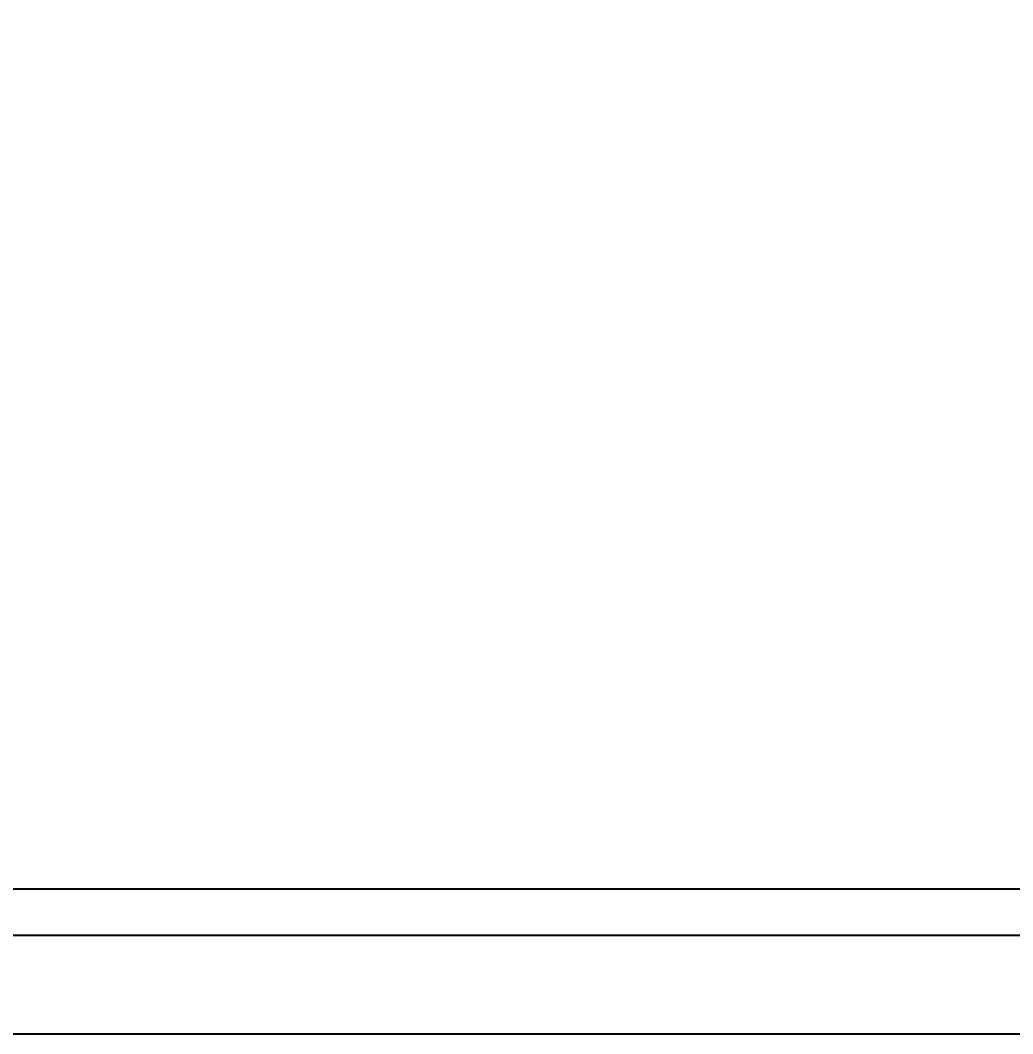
# Model space of a CAD drawing. Header units: millimetres. Extents: x -856 to 354, y -259 to 596.
# Drawn here: x -423.2 to -401.97, y 422.59 to 444.27 of the extents above; entities that cross this region are included whole.
import ezdxf

# ---------------------------------------------------------------- set-up
doc = ezdxf.new("R2010")
doc.units = ezdxf.units.MM
doc.linetypes.add('AI-Linetype-1', pattern=[8.946, 5.315, -1.594, 0.443, -1.594])
doc.layers.add('07 Dimension', color=4, linetype='Continuous', lineweight=15)
doc.layers.add('トップ', color=7, linetype='Continuous', lineweight=70, true_color=0xafaf8f)
doc.layers.add('背面フタ', color=7, linetype='Continuous', lineweight=70, true_color=0xaf8f8f)
doc.styles.add('BIGFONT', font='ROMANS.SHX', dxfattribs={"bigfont": 'bigfont'})
doc.styles.get("Standard").update_dxf_attribs({"font": 'monotxt.shx', "height": 1.6, "bigfont": '@extfont2.shx'})
doc.dimstyles.new('ISO-25', dxfattribs={"dimscale": 0.5, "dimtxt": 3.2, "dimasz": 2.5, "dimexe": 1.25, "dimexo": 1, "dimgap": 1, "dimtad": 1, "dimdsep": 46, "dimtxsty": 'Standard', "dimblk": 'OPEN', "dimcen": 2.5, "dimclrd": 256, "dimclre": 256, "dimclrt": 256, "dimadec": 0, "dimazin": 0, "dimtfac": 1, "dimtmove": 0, "dimatfit": 3, "dimldrblk": 'OPEN', "dimfxl": 1, "dimlwd": -1, "dimarcsym": 0})

# ---------------------------------------------------------------- blocks, each defined once
blk = doc.blocks.new('_Open')
at = {"color": 0, "linetype": 'ByBlock', "lineweight": -2}
for p, q in [((-1, 0.167), (0, 0)), ((-1, -0.167), (0, 0)), ((0, 0), (-1, 0))]:
    blk.add_line(p, q, dxfattribs=at)
blk = doc.blocks.new('*D85')
at = {"layer": '07 Dimension', "linetype": 'AI-Linetype-1', "lineweight": -2, "ltscale": 0.15, "transparency": 16777216}
for p, q in [((-577.213, 384.288), (-577.213, 492.032)), ((-217.213, 384.288), (-217.213, 492.032))]:
    blk.add_line(p, q, dxfattribs=at)
at = {"layer": '07 Dimension', "ltscale": 0.15, "transparency": 16777216}
blk.add_line((-575.213, 491.407), (-219.213, 491.407), dxfattribs=at)
at = {"layer": 'Defpoints', "color": 0, "ltscale": 0.15, "transparency": 16777216}
for p in [(-217.213, 491.407), (-577.213, 383.788), (-217.213, 383.788)]:
    blk.add_point(p, dxfattribs=at)
at = {"layer": '07 Dimension', "ltscale": 0.15, "transparency": 16777216, "xscale": 2, "yscale": 2, "zscale": 2, "rotation": 180}
blk.add_blockref('_Open', (-577.213, 491.407), dxfattribs=at)
at = {"layer": '07 Dimension', "ltscale": 0.15, "transparency": 16777216, "xscale": 2, "yscale": 2, "zscale": 2}
blk.add_blockref('_Open', (-217.213, 491.407), dxfattribs=at)
at = {"layer": '07 Dimension', "ltscale": 0.15, "transparency": 16777216, "insert": (-397.213, 494.407), "char_height": 5, "attachment_point": 5, "style": 'BIGFONT'}
blk.add_mtext('360', dxfattribs=at)

msp = doc.modelspace()

# ---------------------------------------------------------------- linework, layer by layer
at = {"layer": 'トップ', "lineweight": -3}
msp.add_line((-475.827, 422.595), (-318.598, 422.595), dxfattribs=at)
at = {"layer": '背面フタ', "lineweight": -3}
for p, q in [((-455.313, 425.695), (-339.113, 425.695)), ((-339.113, 424.695), (-455.313, 424.695)), ((-455.313, 422.595), (-339.113, 422.595))]:
    msp.add_line(p, q, dxfattribs=at)

# ---------------------------------------------------------------- dimensions: what is measured, and where the dimension line sits
at = {"layer": '07 Dimension', "ltscale": 0.15}
dim = msp.add_linear_dim(base=(-217.213, 491.407), p1=(-577.213, 383.788), p2=(-217.213, 383.788), dimstyle='ISO-25', override={"dimtxt": 10, "dimasz": 4, "dimdec": 1, "dimtxsty": 'BIGFONT'}, dxfattribs=at)
dim.commit()
dim.dimension.update_dxf_attribs({"geometry": '*D85', "text_midpoint": (-397.213, 494.407)})

doc.saveas('drawing.dxf')
